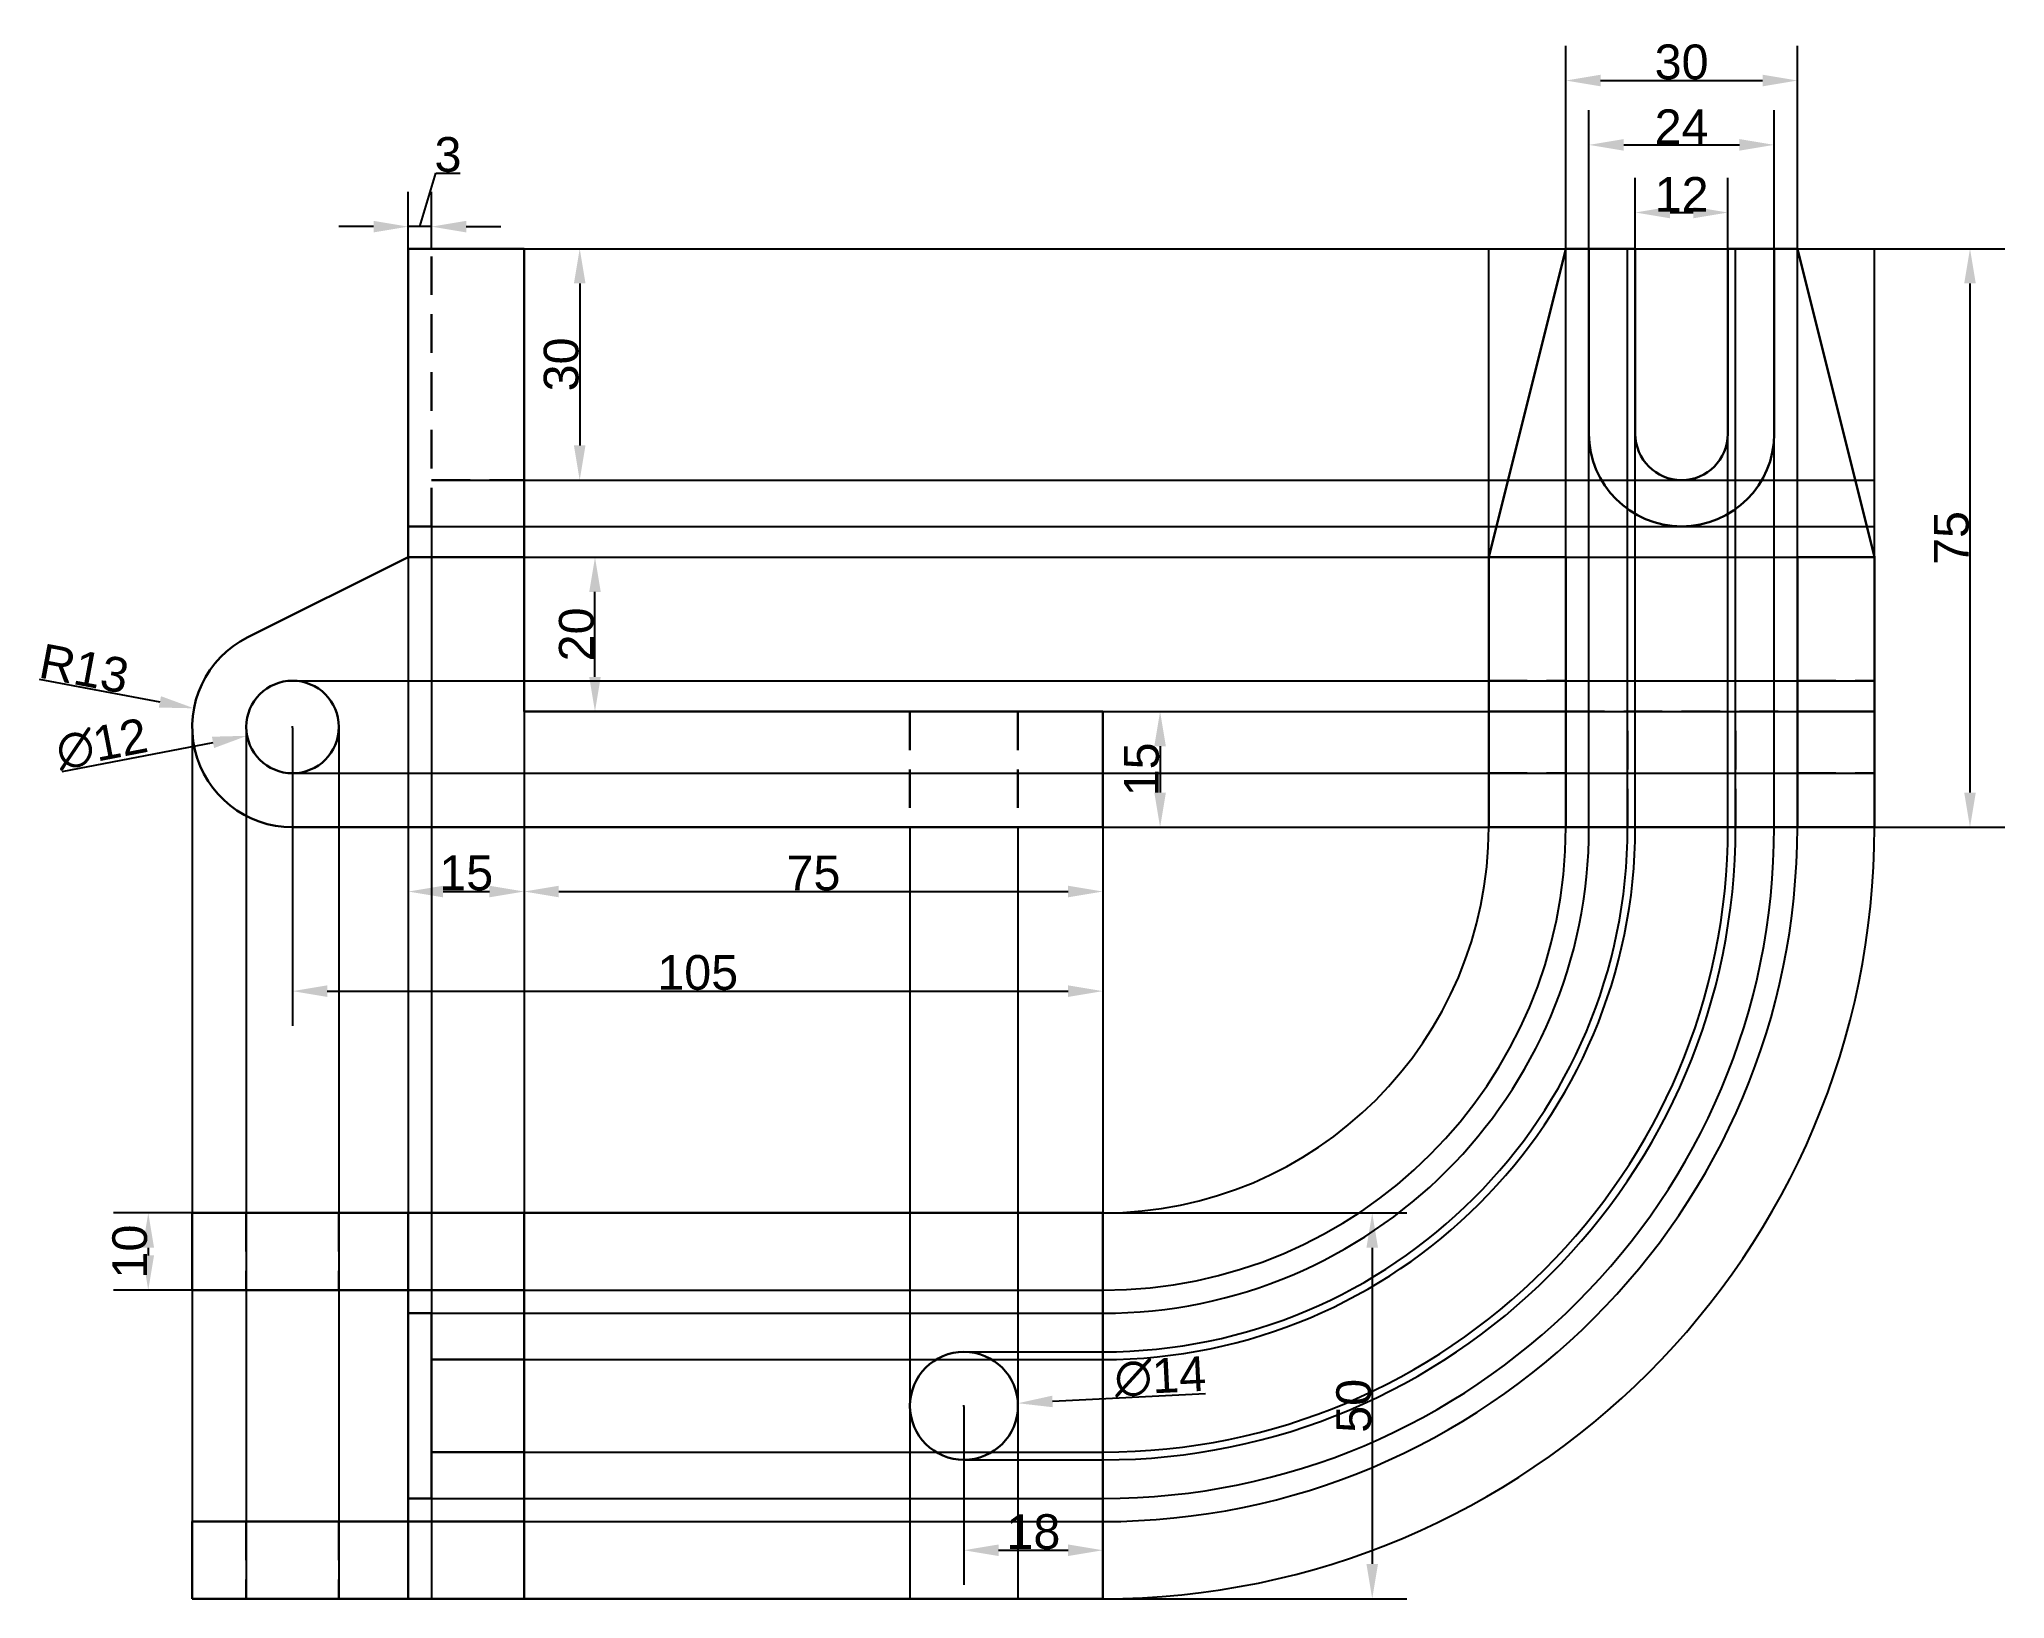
# Model space of a CAD drawing. Header units: inches. Extents: x -33 to 222, y -100 to 102.
import ezdxf

# ---------------------------------------------------------------- set-up
doc = ezdxf.new("R2010")
doc.units = ezdxf.units.IN
doc.header["$LTSCALE"] = 10
doc.header["$MEASUREMENT"] = 0
doc.linetypes.add('DASHED', pattern=[0.75, 0.5, -0.25])
doc.layers.add('ajutator', color=82, linetype='Continuous')
doc.layers.add('contur', color=164, linetype='Continuous', lineweight=30)
doc.layers.add('nevazute', color=170, linetype='DASHED', lineweight=30)
doc.styles.add('Text 4.5', font='arial.ttf')
doc.dimstyles.new('Cote 4.5', dxfattribs={"dimtxt": 4.5, "dimasz": 4.5, "dimexe": 4.5, "dimexo": 0, "dimgap": 0.09, "dimtad": 1, "dimdec": 0, "dimzin": 0, "dimdsep": 46, "dimtxsty": 'Text 4.5', "dimcen": 0.09, "dimadec": 0, "dimazin": 0, "dimtfac": 1, "dimtdec": 0, "dimtofl": 0, "dimtmove": 1, "dimatfit": 0, "dimfxl": 1, "dimtolj": 1, "dimtzin": 0, "dimarcsym": 1})

# ---------------------------------------------------------------- blocks, each defined once
blk = doc.blocks.new('*D1')
at = {"color": 0, "lineweight": -2, "transparency": 16777216}
for p, q in [((-0.09, 13), (0.09, 13)), ((0, 12.91), (0, 13.09)), ((-29.87, 7.21), (-10.31, 11))]:
    blk.add_line(p, q, dxfattribs=at)
at = {"color": 0, "transparency": 16777216}
blk.add_solid([(-10.45, 11.74), (-10.17, 10.27), (-5.89, 11.86)], dxfattribs=at)
at = {"layer": 'Defpoints', "color": 0, "transparency": 16777216}
for p in [(5.89, 14.14), (-5.89, 11.86)]:
    blk.add_point(p, dxfattribs=at)
at = {"color": 0, "transparency": 16777216, "insert": (-24.71, 10.77), "char_height": 4.5, "attachment_point": 5, "rotation": 10.9719, "style": 'Text 4.5'}
blk.add_mtext('\\A1;∅12', dxfattribs=at)
blk = doc.blocks.new('*D2')
at = {"color": 0, "lineweight": -2, "transparency": 16777216}
for p, q in [((-32.82, 19.22), (-17.19, 16.26)), ((-0.09, 13), (0.09, 13)), ((0, 12.91), (0, 13.09))]:
    blk.add_line(p, q, dxfattribs=at)
at = {"color": 0, "transparency": 16777216}
blk.add_solid([(-17.05, 16.99), (-17.33, 15.52), (-12.77, 15.42)], dxfattribs=at)
at = {"layer": 'Defpoints', "color": 0, "transparency": 16777216}
for p in [(-12.77, 15.42), (0, 13)]:
    blk.add_point(p, dxfattribs=at)
at = {"color": 0, "transparency": 16777216, "insert": (-27, 20.55), "char_height": 4.5, "attachment_point": 5, "rotation": 349.273, "style": 'Text 4.5'}
blk.add_mtext('\\A1;R13', dxfattribs=at)
blk = doc.blocks.new('*D3')
at = {"color": 0, "lineweight": -2, "transparency": 16777216}
for p, q in [((118.31, -73.46), (98.49, -74.43)), ((86.91, -75), (87.09, -75)), ((87, -75.09), (87, -74.91))]:
    blk.add_line(p, q, dxfattribs=at)
at = {"color": 0, "transparency": 16777216}
blk.add_solid([(98.45, -73.68), (98.52, -75.18), (93.99, -74.66)], dxfattribs=at)
at = {"layer": 'Defpoints', "color": 0, "transparency": 16777216}
for p in [(80.01, -75.34), (93.99, -74.66)]:
    blk.add_point(p, dxfattribs=at)
at = {"color": 0, "transparency": 16777216, "insert": (112.44, -71.23), "char_height": 4.5, "attachment_point": 5, "rotation": 2.8214, "style": 'Text 4.5'}
blk.add_mtext('\\A1;∅14', dxfattribs=at)
blk = doc.blocks.new('*D4')
at = {"color": 0, "lineweight": -2, "transparency": 16777216}
for p, q in [((-13, -50), (-23.2, -50)), ((-18.7, -54.5), (-18.7, -55.5)), ((-13, -60), (-23.2, -60))]:
    blk.add_line(p, q, dxfattribs=at)
at = {"color": 0, "transparency": 16777216}
for points in [[(-19.45, -54.5), (-17.95, -54.5), (-18.7, -50)], [(-19.45, -55.5), (-17.95, -55.5), (-18.7, -60)]]:
    blk.add_solid(points, dxfattribs=at)
at = {"layer": 'Defpoints', "color": 0, "transparency": 16777216}
for p in [(-13, -50), (-18.7, -60), (-13, -60)]:
    blk.add_point(p, dxfattribs=at)
at = {"color": 0, "transparency": 16777216, "insert": (-21.08, -55), "char_height": 4.5, "attachment_point": 5, "rotation": 90, "style": 'Text 4.5'}
blk.add_mtext('\\A1;10', dxfattribs=at)
blk = doc.blocks.new('*D5')
at = {"color": 0, "lineweight": -2, "transparency": 16777216}
for p, q in [((16.5, 77.86), (18.58, 84.8)), ((18.58, 84.8), (21.71, 84.8)), ((15, 75), (15, 82.36)), ((18, 75), (18, 82.36)), ((10.5, 77.86), (6, 77.86)), ((18, 77.86), (15, 77.86)), ((22.5, 77.86), (27, 77.86))]:
    blk.add_line(p, q, dxfattribs=at)
at = {"color": 0, "transparency": 16777216}
for points in [[(10.5, 78.61), (10.5, 77.11), (15, 77.86)], [(22.5, 78.61), (22.5, 77.11), (18, 77.86)]]:
    blk.add_solid(points, dxfattribs=at)
at = {"layer": 'Defpoints', "color": 0, "transparency": 16777216}
for p in [(15, 77.86), (15, 75), (18, 75)]:
    blk.add_point(p, dxfattribs=at)
at = {"color": 0, "transparency": 16777216, "insert": (20.14, 87.19), "char_height": 4.5, "attachment_point": 5, "style": 'Text 4.5'}
blk.add_mtext('\\A1;3', dxfattribs=at)
blk = doc.blocks.new('*D6')
at = {"color": 0, "lineweight": -2, "transparency": 16777216}
for p, q in [((174, 75), (174, 84.19)), ((186, 75), (186, 84.19)), ((178.5, 79.69), (181.5, 79.69))]:
    blk.add_line(p, q, dxfattribs=at)
at = {"color": 0, "transparency": 16777216}
for points in [[(178.5, 80.44), (178.5, 78.94), (174, 79.69)], [(181.5, 80.44), (181.5, 78.94), (186, 79.69)]]:
    blk.add_solid(points, dxfattribs=at)
at = {"layer": 'Defpoints', "color": 0, "transparency": 16777216}
for p in [(186, 79.69), (174, 75), (186, 75)]:
    blk.add_point(p, dxfattribs=at)
at = {"color": 0, "transparency": 16777216, "insert": (180, 82.04), "char_height": 4.5, "attachment_point": 5, "style": 'Text 4.5'}
blk.add_mtext('\\A1;12', dxfattribs=at)
blk = doc.blocks.new('*D7')
at = {"color": 0, "lineweight": -2, "transparency": 16777216}
for p, q in [((168, 75), (168, 92.96)), ((192, 75), (192, 92.96)), ((172.5, 88.46), (187.5, 88.46))]:
    blk.add_line(p, q, dxfattribs=at)
at = {"color": 0, "transparency": 16777216}
for points in [[(172.5, 89.21), (172.5, 87.71), (168, 88.46)], [(187.5, 89.21), (187.5, 87.71), (192, 88.46)]]:
    blk.add_solid(points, dxfattribs=at)
at = {"layer": 'Defpoints', "color": 0, "transparency": 16777216}
for p in [(192, 88.46), (168, 75), (192, 75)]:
    blk.add_point(p, dxfattribs=at)
at = {"color": 0, "transparency": 16777216, "insert": (180, 90.81), "char_height": 4.5, "attachment_point": 5, "style": 'Text 4.5'}
blk.add_mtext('\\A1;24', dxfattribs=at)
blk = doc.blocks.new('*D8')
at = {"color": 0, "lineweight": -2, "transparency": 16777216}
for p, q in [((165, 75), (165, 101.3)), ((195, 75), (195, 101.3)), ((169.5, 96.8), (190.5, 96.8))]:
    blk.add_line(p, q, dxfattribs=at)
at = {"color": 0, "transparency": 16777216}
for points in [[(169.5, 97.55), (169.5, 96.05), (165, 96.8)], [(190.5, 97.55), (190.5, 96.05), (195, 96.8)]]:
    blk.add_solid(points, dxfattribs=at)
at = {"layer": 'Defpoints', "color": 0, "transparency": 16777216}
for p in [(195, 96.8), (165, 75), (195, 75)]:
    blk.add_point(p, dxfattribs=at)
at = {"color": 0, "transparency": 16777216, "insert": (180, 99.19), "char_height": 4.5, "attachment_point": 5, "style": 'Text 4.5'}
blk.add_mtext('\\A1;30', dxfattribs=at)
blk = doc.blocks.new('*D9')
at = {"color": 0, "lineweight": -2, "transparency": 16777216}
for p, q in [((105, -50), (144.41, -50)), ((139.91, -54.5), (139.91, -95.5)), ((105, -100), (144.41, -100))]:
    blk.add_line(p, q, dxfattribs=at)
at = {"color": 0, "transparency": 16777216}
for points in [[(139.16, -54.5), (140.66, -54.5), (139.91, -50)], [(139.16, -95.5), (140.66, -95.5), (139.91, -100)]]:
    blk.add_solid(points, dxfattribs=at)
at = {"layer": 'Defpoints', "color": 0, "transparency": 16777216}
for p in [(105, -50), (105, -100), (139.91, -100)]:
    blk.add_point(p, dxfattribs=at)
at = {"color": 0, "transparency": 16777216, "insert": (137.53, -75), "char_height": 4.5, "attachment_point": 5, "rotation": 90, "style": 'Text 4.5'}
blk.add_mtext('\\A1;50', dxfattribs=at)
blk = doc.blocks.new('*D10')
at = {"color": 0, "lineweight": -2, "transparency": 16777216}
for p, q in [((0, 12.91), (0, -25.74)), ((105, 0), (105, -25.74)), ((4.5, -21.24), (100.5, -21.24))]:
    blk.add_line(p, q, dxfattribs=at)
at = {"color": 0, "transparency": 16777216}
for points in [[(4.5, -20.49), (4.5, -21.99), (0, -21.24)], [(100.5, -20.49), (100.5, -21.99), (105, -21.24)]]:
    blk.add_solid(points, dxfattribs=at)
at = {"layer": 'Defpoints', "color": 0, "transparency": 16777216}
for p in [(0, 12.91), (105, 0), (105, -21.24)]:
    blk.add_point(p, dxfattribs=at)
at = {"color": 0, "transparency": 16777216, "insert": (52.5, -18.85), "char_height": 4.5, "attachment_point": 5, "style": 'Text 4.5'}
blk.add_mtext('\\A1;105', dxfattribs=at)
blk = doc.blocks.new('*D11')
at = {"color": 0, "lineweight": -2, "transparency": 16777216}
for p, q in [((30, 15), (30, -12.83)), ((105, 15), (105, -12.83)), ((34.5, -8.33), (100.5, -8.33))]:
    blk.add_line(p, q, dxfattribs=at)
at = {"color": 0, "transparency": 16777216}
for points in [[(34.5, -7.58), (34.5, -9.08), (30, -8.33)], [(100.5, -7.58), (100.5, -9.08), (105, -8.33)]]:
    blk.add_solid(points, dxfattribs=at)
at = {"layer": 'Defpoints', "color": 0, "transparency": 16777216}
for p in [(30, 15), (105, 15), (105, -8.33)]:
    blk.add_point(p, dxfattribs=at)
at = {"color": 0, "transparency": 16777216, "insert": (67.5, -5.95), "char_height": 4.5, "attachment_point": 5, "style": 'Text 4.5'}
blk.add_mtext('\\A1;75', dxfattribs=at)
blk = doc.blocks.new('*D12')
at = {"color": 0, "lineweight": -2, "transparency": 16777216}
for p, q in [((15, 35), (15, -12.83)), ((30, 15), (30, -12.83)), ((19.5, -8.33), (25.5, -8.33))]:
    blk.add_line(p, q, dxfattribs=at)
at = {"color": 0, "transparency": 16777216}
for points in [[(19.5, -7.58), (19.5, -9.08), (15, -8.33)], [(25.5, -7.58), (25.5, -9.08), (30, -8.33)]]:
    blk.add_solid(points, dxfattribs=at)
at = {"layer": 'Defpoints', "color": 0, "transparency": 16777216}
for p in [(15, 35), (30, 15), (30, -8.33)]:
    blk.add_point(p, dxfattribs=at)
at = {"color": 0, "transparency": 16777216, "insert": (22.5, -5.94), "char_height": 4.5, "attachment_point": 5, "style": 'Text 4.5'}
blk.add_mtext('\\A1;15', dxfattribs=at)
blk = doc.blocks.new('*D13')
at = {"color": 0, "lineweight": -2, "transparency": 16777216}
for p, q in [((30, 35), (43.69, 35)), ((39.19, 19.5), (39.19, 30.5)), ((30, 15), (43.69, 15))]:
    blk.add_line(p, q, dxfattribs=at)
at = {"color": 0, "transparency": 16777216}
for points in [[(38.44, 30.5), (39.94, 30.5), (39.19, 35)], [(38.44, 19.5), (39.94, 19.5), (39.19, 15)]]:
    blk.add_solid(points, dxfattribs=at)
at = {"layer": 'Defpoints', "color": 0, "transparency": 16777216}
for p in [(30, 35), (39.19, 35), (30, 15)]:
    blk.add_point(p, dxfattribs=at)
at = {"color": 0, "transparency": 16777216, "insert": (36.8, 25), "char_height": 4.5, "attachment_point": 5, "rotation": 90, "style": 'Text 4.5'}
blk.add_mtext('\\A1;20', dxfattribs=at)
blk = doc.blocks.new('*D14')
at = {"color": 0, "lineweight": -2, "transparency": 16777216}
for p, q in [((15, 75), (41.71, 75)), ((37.21, 70.5), (37.21, 49.5)), ((18, 45), (41.71, 45))]:
    blk.add_line(p, q, dxfattribs=at)
at = {"color": 0, "transparency": 16777216}
for points in [[(36.46, 70.5), (37.96, 70.5), (37.21, 75)], [(36.46, 49.5), (37.96, 49.5), (37.21, 45)]]:
    blk.add_solid(points, dxfattribs=at)
at = {"layer": 'Defpoints', "color": 0, "transparency": 16777216}
for p in [(15, 75), (18, 45), (37.21, 45)]:
    blk.add_point(p, dxfattribs=at)
at = {"color": 0, "transparency": 16777216, "insert": (34.83, 60), "char_height": 4.5, "attachment_point": 5, "rotation": 90, "style": 'Text 4.5'}
blk.add_mtext('\\A1;30', dxfattribs=at)
blk = doc.blocks.new('*D15')
at = {"color": 0, "lineweight": -2, "transparency": 16777216}
for p, q in [((195, 75), (221.87, 75)), ((217.37, 70.5), (217.37, 4.5)), ((205, 0), (221.87, 0))]:
    blk.add_line(p, q, dxfattribs=at)
at = {"color": 0, "transparency": 16777216}
for points in [[(216.62, 70.5), (218.12, 70.5), (217.37, 75)], [(216.62, 4.5), (218.12, 4.5), (217.37, 0)]]:
    blk.add_solid(points, dxfattribs=at)
at = {"layer": 'Defpoints', "color": 0, "transparency": 16777216}
for p in [(195, 75), (205, 0), (217.37, 0)]:
    blk.add_point(p, dxfattribs=at)
at = {"color": 0, "transparency": 16777216, "insert": (214.99, 37.5), "char_height": 4.5, "attachment_point": 5, "rotation": 90, "style": 'Text 4.5'}
blk.add_mtext('\\A1;75', dxfattribs=at)
blk = doc.blocks.new('*D16')
at = {"color": 0, "lineweight": -2, "transparency": 16777216}
for p, q in [((87, -75.09), (87, -98.22)), ((105, -78.29), (105, -98.22)), ((91.5, -93.72), (100.5, -93.72))]:
    blk.add_line(p, q, dxfattribs=at)
at = {"color": 0, "transparency": 16777216}
for points in [[(91.5, -92.97), (91.5, -94.47), (87, -93.72)], [(100.5, -92.97), (100.5, -94.47), (105, -93.72)]]:
    blk.add_solid(points, dxfattribs=at)
at = {"layer": 'Defpoints', "color": 0, "transparency": 16777216}
for p in [(87, -75.09), (105, -78.29), (105, -93.72)]:
    blk.add_point(p, dxfattribs=at)
at = {"color": 0, "transparency": 16777216, "insert": (96, -91.33), "char_height": 4.5, "attachment_point": 5, "style": 'Text 4.5'}
blk.add_mtext('\\A1;18', dxfattribs=at)
blk = doc.blocks.new('*D17')
at = {"color": 0, "lineweight": -2, "transparency": 16777216}
for p, q in [((105, 15), (116.92, 15)), ((112.42, 10.5), (112.42, 4.5)), ((105, 0), (116.92, 0))]:
    blk.add_line(p, q, dxfattribs=at)
at = {"color": 0, "transparency": 16777216}
for points in [[(111.67, 10.5), (113.17, 10.5), (112.42, 15)], [(111.67, 4.5), (113.17, 4.5), (112.42, 0)]]:
    blk.add_solid(points, dxfattribs=at)
at = {"layer": 'Defpoints', "color": 0, "transparency": 16777216}
for p in [(105, 15), (105, 0), (112.42, 0)]:
    blk.add_point(p, dxfattribs=at)
at = {"color": 0, "transparency": 16777216, "insert": (110.03, 7.5), "char_height": 4.5, "attachment_point": 5, "rotation": 90, "style": 'Text 4.5'}
blk.add_mtext('\\A1;15', dxfattribs=at)

msp = doc.modelspace()

# ---------------------------------------------------------------- linework, layer by layer
at = {"layer": 'ajutator'}
for p, q in [((30, 75), (205, 75)), ((155, 0), (155, 75)), ((165, 0), (165, 75)), ((168, 0), (168, 75)), ((173, 0), (173, 75)), ((174, 0), (174, 75)), ((186, 0), (186, 75)), ((187, 0), (187, 75)), ((192, 0), (192, 75)), ((195, 0), (195, 75)), ((205, 0), (205, 75)), ((30, 45), (205, 45)), ((18, 39), (18, -100)), ((18, 39), (205, 39)), ((15, 35), (15, -100)), ((30, 35), (205, 35)), ((0, 19), (205, 19)), ((-13, 13), (-13, -100)), ((-6, 13), (-6, -100)), ((6, 13), (6, -100)), ((30, 15), (30, -100)), ((105, 15), (205, 15)), ((0, 7), (205, 7)), ((80, 0), (80, -100)), ((94, 0), (94, -100)), ((105, 0), (105, -100)), ((105, 0), (205, 0)), ((30, -60), (105, -60)), ((18, -63), (105, -63)), ((87, -68), (105, -68)), ((30, -69), (105, -69)), ((30, -81), (105, -81)), ((87, -82), (105, -82)), ((18, -87), (105, -87)), ((30, -90), (105, -90))]:
    msp.add_line(p, q, dxfattribs=at)
for radius in [50, 60, 63, 68, 69, 81, 82, 87, 90, 100]:
    msp.add_arc((105, 0), radius, 270, 0, dxfattribs=at)
at = {"layer": 'contur'}
for p, q in [((30, 75), (15, 75)), ((15, 75), (15, 35)), ((30, 35), (30, 75)), ((155, 35), (165, 75)), ((165, 75), (174, 75)), ((168, 51), (168, 75)), ((174, 75), (174, 51)), ((186, 51), (186, 75)), ((186, 75), (195, 75)), ((192, 51), (192, 75)), ((205, 35), (195, 75)), ((15, 35), (-5.8, 24.64)), ((30, 35), (15, 35)), ((30, 15), (30, 35)), ((155, 15), (155, 35)), ((155, 35), (165, 35)), ((165, 35), (165, 15)), ((205, 35), (195, 35)), ((195, 35), (195, 15)), ((205, 15), (205, 35)), ((105, 15), (30, 15)), ((105, 0), (105, 15)), ((165, 15), (155, 15)), ((155, 15), (155, 0)), ((165, 15), (165, 0)), ((195, 0), (195, 15)), ((195, 15), (205, 15)), ((205, 0), (205, 15)), ((0, 0), (105, 0)), ((155, 0), (205, 0)), ((-13, -50), (105, -50)), ((-13, -50), (-13, -60)), ((15, -60), (15, -50)), ((30, -50), (30, -100)), ((105, -50), (105, -100)), ((-13, -60), (15, -60)), ((15, -60), (15, -90)), ((15, -60), (30, -60)), ((15, -63), (18, -63)), ((18, -63), (18, -69)), ((18, -69), (30, -69)), ((18, -69), (18, -81)), ((18, -87), (18, -81)), ((18, -81), (30, -81)), ((15, -87), (18, -87)), ((-13, -100), (-13, -90)), ((-13, -90), (15, -90)), ((15, -90), (15, -100)), ((15, -90), (30, -90)), ((105, -100), (-13, -100))]:
    msp.add_line(p, q, dxfattribs=at)
for centre, radius in [((0, 13), 6), ((87, -75), 7)]:
    msp.add_circle(centre, radius, dxfattribs=at)
for centre, radius, start, end in [((180, 51), 12, 180, 0), ((180, 51), 6, 180, 0), ((0, 13), 13, 116.4891, 270)]:
    msp.add_arc(centre, radius, start, end, dxfattribs=at)
at = {"layer": 'nevazute'}
for p, q in [((18, 39), (18, 75)), ((18, 45), (30, 45)), ((15, 39), (18, 39)), ((155, 19), (165, 19)), ((195, 19), (205, 19)), ((80, 15), (80, 0)), ((94, 15), (94, 0)), ((165, 15), (195, 15)), ((173, 0), (173, 15)), ((187, 0), (187, 15)), ((155, 7), (165, 7)), ((195, 7), (205, 7)), ((-6, -50), (-6, -60)), ((6, -50), (6, -60)), ((-6, -90), (-6, -100)), ((6, -90), (6, -100))]:
    msp.add_line(p, q, dxfattribs=at)

# ---------------------------------------------------------------- dimensions: what is measured, and where the dimension line sits
for p1, p2, distance, picture, middle in [((165, 75), (195, 75), 21.8, '*D8', (180, 99.19)), ((168, 75), (192, 75), 13.46, '*D7', (180, 90.81)), ((18, 75), (15, 75), -2.86, '*D5', (18.67, 87.19)), ((174, 75), (186, 75), 4.69, '*D6', (180, 82.04)), ((-13, -50), (-13, -60), -5.7, '*D4', (-21.08, -55)), ((105, -50), (105, -100), 34.91, '*D9', (137.53, -75))]:
    dim = msp.add_aligned_dim(p1=p1, p2=p2, distance=distance, dimstyle='Cote 4.5')
    dim.commit()
    dim.dimension.update_dxf_attribs({"geometry": picture, "text_midpoint": middle})
for base, p1, p2, picture, middle in [((37.21, 45), (15, 75), (18, 45), '*D14', (34.83, 60)), ((217.37, 0), (195, 75), (205, 0), '*D15', (214.99, 37.5)), ((39.19, 35), (30, 15), (30, 35), '*D13', (36.8, 25)), ((112.42, 0), (105, 15), (105, 0), '*D17', (110.03, 7.5))]:
    dim = msp.add_linear_dim(base=base, p1=p1, p2=p2, angle=90, dimstyle='Cote 4.5')
    dim.commit()
    dim.dimension.update_dxf_attribs({"geometry": picture, "text_midpoint": middle})
for base, p1, p2, picture, middle in [((30, -8.33), (15, 35), (30, 15), '*D12', (22.5, -5.94)), ((105, -21.24), (0, 12.91), (105, 0), '*D10', (52.5, -18.85)), ((105, -8.33), (30, 15), (105, 15), '*D11', (67.5, -5.95)), ((105, -93.72), (87, -75.09), (105, -78.29), '*D16', (96, -91.33))]:
    dim = msp.add_linear_dim(base=base, p1=p1, p2=p2, dimstyle='Cote 4.5')
    dim.commit()
    dim.dimension.update_dxf_attribs({"geometry": picture, "text_midpoint": middle})
dim = msp.add_radius_dim(center=(0, 13), mpoint=(-12.77, 15.42), dimstyle='Cote 4.5')
dim.commit()
dim.dimension.update_dxf_attribs({"geometry": '*D2', "text_midpoint": (-27.45, 18.2), "dimtype": 164})
for p1, p2, picture, middle in [((5.89, 14.14), (-5.89, 11.86), '*D1', (-24.24, 8.3)), ((80.01, -75.34), (93.99, -74.66), '*D3', (112.56, -73.74))]:
    dim = msp.add_diameter_dim_2p(p1=p1, p2=p2, dimstyle='Cote 4.5')
    dim.commit()
    dim.dimension.update_dxf_attribs({"geometry": picture, "text_midpoint": middle, "dimtype": 163})

doc.saveas('drawing.dxf')
